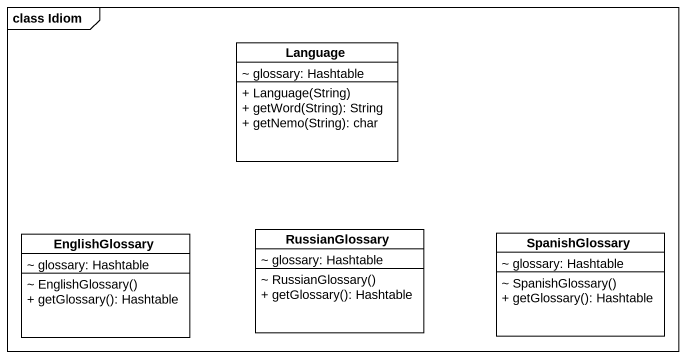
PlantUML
@startuml
mainframe class Idiom
hide circle
hide empty members
skinparam classAttributeIconSize 0
class Language {
  ~ glossary: Hashtable
  + Language(String)
  + getWord(String): String
  + getNemo(String): char
}
class RussianGlossary {
  ~ glossary: Hashtable
  ~ RussianGlossary()
  + getGlossary(): Hashtable
}
class EnglishGlossary {
  ~ glossary: Hashtable
  ~ EnglishGlossary()
  + getGlossary(): Hashtable
}
class SpanishGlossary {
  ~ glossary: Hashtable
  ~ SpanishGlossary()
  + getGlossary(): Hashtable
}
@enduml
